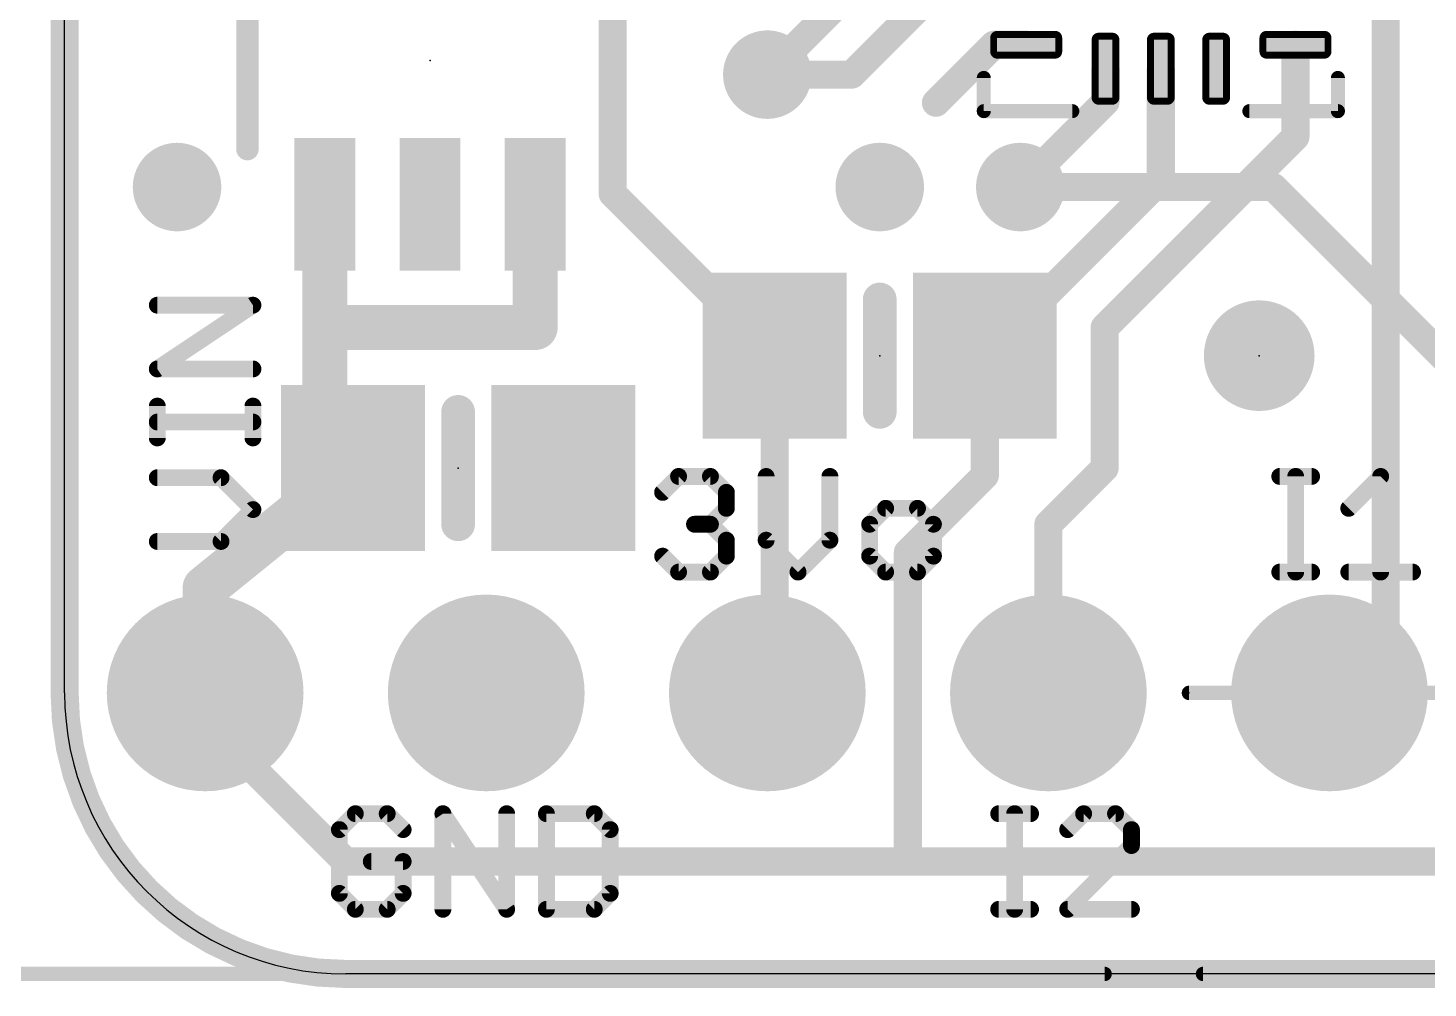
# Model space of a CAD drawing. Extents: x -8.1 to 34.1, y -5.3 to 30.7.
# Drawn here: x -0.33 to 12.32, y -0.13 to 8.55 of the extents above; entities that cross this region are included whole.
import ezdxf

# ---------------------------------------------------------------- set-up
doc = ezdxf.new("R2010")
doc.units = 0
for name, color, linetype in [('1', 12, 'CONTINUOUS'), ('16', 132, 'CONTINUOUS'), ('17', 110, 'CONTINUOUS'), ('18', 110, 'CONTINUOUS'), ('20', 53, 'CONTINUOUS'), ('21', 40, 'CONTINUOUS'), ('23', 40, 'CONTINUOUS'), ('47', 253, 'CONTINUOUS')]:
    doc.layers.add(name, color=color, linetype=linetype)

# ---------------------------------------------------------------- blocks, each defined once
blk = doc.blocks.new('RECT')
blk.add_solid([(-0.5, -0.5), (0.5, -0.5), (-0.5, 0.5), (0.5, 0.5)])
blk = doc.blocks.new('PIE')
at = {"const_width": 0.5}
blk.add_lwpolyline([(0, -0.25, 1), (0, 0.25, 1), (0, -0.25)], format="xyb", dxfattribs=at)
blk = doc.blocks.new('ROUNDP')
at = {"const_width": 0.5}
blk.add_lwpolyline([(0, -0.25, 1), (0, 0.25, 1), (0, -0.25)], format="xyb", dxfattribs=at)
blk = doc.blocks.new('RECT104000X40000R50')
at = {"const_width": 0.0625}
blk.add_lwpolyline([(0.2938, -0.0625), (0.2938, 0.0625, 0.4142), (0.2625, 0.0938), (-0.2625, 0.0938, 0.4142), (-0.2938, 0.0625), (-0.2938, -0.0625, 0.4142), (-0.2625, -0.0938), (0.2625, -0.0938, 0.4142)], format="xyb", close=True, dxfattribs=at)
blk.add_solid([(-0.2781, -0.0781), (0.2781, -0.0781), (-0.2781, 0.0781), (0.2781, 0.0781)])
blk = doc.blocks.new('ROUNDV')
at = {"const_width": 0.5}
blk.add_lwpolyline([(0, -0.25, 1), (0, 0.25, 1), (0, -0.25)], format="xyb", dxfattribs=at)

msp = doc.modelspace()

# ---------------------------------------------------------------- linework, layer by layer
at = {"layer": '1'}
for points, const_width in [([(0, 2.54), (0, 15.24)], 0.254), ([(4.953, 7.051), (4.953, 10.668)], 0.254), ([(11.938, 9.144), (11.938, 3.048)], 0.254), ([(7.882, 8.898), (7.112, 8.128)], 0.254), ([(8.398, 8.398), (7.874, 7.874)], 0.254), ([(8.6895, 8.398), (8.398, 8.398)], 0.254), ([(11.1225, 8.398), (11.1225, 7.5665)], 0.254), ([(7.112, 8.128), (6.35, 8.128)], 0.254), ([(9.406, 8.1815), (9.406, 7.882)], 0.254), ([(9.906, 8.1815), (9.906, 7.178)], 0.254), ([(9.406, 7.882), (8.636, 7.112)], 0.254), ([(11.1225, 7.5665), (9.398, 5.842)], 0.254), ([(9.906, 7.178), (8.316, 5.588)], 0.254), ([(2.352, 5.842), (2.352, 6.9549)], 0.4064), ([(4.252, 6.9549), (4.252, 5.842)], 0.4064), ([(6.416, 5.588), (4.953, 7.051)], 0.254), ([(2.352, 5.08), (2.352, 5.842)], 0.4064), ([(4.252, 5.842), (2.352, 5.842)], 0.4064), ([(9.398, 5.842), (9.398, 4.572)], 0.254), ([(6.416, 5.588), (6.416, 2.54)], 0.254), ([(8.316, 4.506), (8.316, 5.588)], 0.254), ([(2.606, 4.572), (2.352, 5.08)], 0.4064), ([(1.27, 3.49), (2.606, 4.572)], 0.4064), ([(9.398, 4.572), (8.89, 4.064)], 0.254), ([(7.62, 3.81), (8.316, 4.506)], 0.254), ([(8.89, 4.064), (8.89, 2.54)], 0.254), ([(7.62, 1.016), (7.62, 3.81)], 0.254), ([(1.27, 2.54), (1.27, 3.49)], 0.4064), ([(11.938, 3.048), (11.43, 2.54)], 0.254), ([(6.416, 2.54), (6.35, 2.54)], 0.254), ([(17.526, 1.016), (7.62, 1.016)], 0.254), ([(17.78, 0), (2.54, 0)], 0.254)]:
    msp.add_lwpolyline(points, dxfattribs=dict(at, const_width=const_width))
for points, const_width in [([(8.398, 8.4615, 1), (8.398, 8.3345)], 0.127), ([(8.4429, 8.3531, 1), (8.3531, 8.4429)], 0.127), ([(8.6895, 8.3345, 1), (8.6895, 8.4615)], 0.127), ([(11.186, 8.398, 1), (11.059, 8.398)], 0.127), ([(6.35, 8.1915, 1), (6.35, 8.0645)], 0.127), ([(7.0671, 8.1729, 1), (7.1569, 8.0831)], 0.127), ([(7.112, 8.0645, 1), (7.112, 8.1915)], 0.127), ([(9.4695, 8.1815, 1), (9.3425, 8.1815)], 0.127), ([(9.9695, 8.1815, 1), (9.8425, 8.1815)], 0.127), ([(7.8291, 7.9189, 1), (7.9189, 7.8291)], 0.127), ([(9.4509, 7.8371, 1), (9.3611, 7.9269)], 0.127), ([(9.3425, 7.882, 1), (9.4695, 7.882)], 0.127), ([(11.059, 7.5665, 1), (11.186, 7.5665)], 0.127), ([(11.1674, 7.5216, 1), (11.0776, 7.6114)], 0.127), ([(8.5911, 7.1569, 1), (8.6809, 7.0671)], 0.127), ([(9.8425, 7.178, 1), (9.9695, 7.178)], 0.127), ([(9.9509, 7.1331, 1), (9.8611, 7.2229)], 0.127), ([(2.4536, 6.9549, 1), (2.2504, 6.9549)], 0.2032), ([(4.3536, 6.9549, 1), (4.1504, 6.9549)], 0.2032), ([(4.9979, 7.0959, 1), (4.9081, 7.0061)], 0.127), ([(4.8895, 7.051, 1), (5.0165, 7.051)], 0.127), ([(2.4536, 5.842, 1), (2.2504, 5.842)], 0.2032), ([(2.352, 5.9436, 1), (2.352, 5.7404)], 0.2032), ([(4.252, 5.7404, 1), (4.252, 5.9436)], 0.2032), ([(9.4615, 5.842, 1), (9.3345, 5.842)], 0.127), ([(9.3531, 5.8869, 1), (9.4429, 5.7971)], 0.127), ([(2.2504, 5.842, 1), (2.4536, 5.842)], 0.2032), ([(4.1504, 5.842, 1), (4.3536, 5.842)], 0.2032), ([(6.4795, 5.588, 1), (6.3525, 5.588)], 0.127), ([(6.3711, 5.5431, 1), (6.4609, 5.6329)], 0.127), ([(8.3795, 5.588, 1), (8.2525, 5.588)], 0.127), ([(8.2711, 5.6329, 1), (8.3609, 5.5431)], 0.127), ([(2.4429, 5.1254, 1), (2.2611, 5.0346)], 0.2032), ([(2.2504, 5.08, 1), (2.4536, 5.08)], 0.2032), ([(2.5151, 4.5266, 1), (2.6969, 4.6174)], 0.2032), ([(2.6699, 4.493, 1), (2.5421, 4.651)], 0.2032), ([(9.4429, 4.5271, 1), (9.3531, 4.6169)], 0.127), ([(8.2525, 4.506, 1), (8.3795, 4.506)], 0.127), ([(8.3609, 4.4611, 1), (8.2711, 4.5509)], 0.127), ([(9.3345, 4.572, 1), (9.4615, 4.572)], 0.127), ([(8.9535, 4.064, 1), (8.8265, 4.064)], 0.127), ([(8.8451, 4.1089, 1), (8.9349, 4.0191)], 0.127), ([(7.6835, 3.81, 1), (7.5565, 3.81)], 0.127), ([(7.5751, 3.8549, 1), (7.6649, 3.7651)], 0.127), ([(1.3716, 3.49, 1), (1.1684, 3.49)], 0.2032), ([(1.2061, 3.569, 1), (1.3339, 3.411)], 0.2032), ([(11.9829, 3.0031, 1), (11.8931, 3.0929)], 0.127), ([(11.8745, 3.048, 1), (12.0015, 3.048)], 0.127), ([(0, 2.54, 0.4142), (2.54, 0)], 0.254), ([(0.0635, 2.54, 1), (-0.0635, 2.54)], 0.127), ([(6.35, 2.6035, 1), (6.35, 2.4765)], 0.127), ([(6.416, 2.4765, 1), (6.416, 2.6035)], 0.127), ([(-0.0635, 2.54, 1), (0.0635, 2.54)], 0.127), ([(1.1684, 2.54, 1), (1.3716, 2.54)], 0.2032), ([(6.3525, 2.54, 1), (6.4795, 2.54)], 0.127), ([(8.8265, 2.54, 1), (8.9535, 2.54)], 0.127), ([(11.3851, 2.5849, 1), (11.4749, 2.4951)], 0.127), ([(7.62, 1.0795, 1), (7.62, 0.9525)], 0.127), ([(7.5565, 1.016, 1), (7.6835, 1.016)], 0.127), ([(2.54, 0.0635, 1), (2.54, -0.0635)], 0.127), ([(2.54, -0.0635, 1), (2.54, 0.0635)], 0.127)]:
    msp.add_lwpolyline(points, format="xyb", dxfattribs=dict(at, const_width=const_width))
at = {"layer": '16', "const_width": 0.254}
for points in [[(0, 2.54), (0, 15.24)], [(6.35, 8.128), (9.271, 11.049)], [(8.636, 7.112), (10.922, 7.112)], [(10.922, 7.112), (13.462, 4.572)], [(1.27, 2.286), (1.27, 2.54)], [(2.54, 1.016), (1.27, 2.286)], [(17.526, 1.016), (2.54, 1.016)], [(17.78, 0), (2.54, 0)]]:
    msp.add_lwpolyline(points, dxfattribs=at)
at = {"layer": '16'}
for points, const_width in [([(6.3051, 8.1729, 1), (6.3949, 8.0831)], 0.127), ([(8.636, 7.1755, 1), (8.636, 7.0485)], 0.127), ([(10.9669, 7.1569, 1), (10.8771, 7.0671)], 0.127), ([(10.922, 7.0485, 1), (10.922, 7.1755)], 0.127), ([(0, 2.54, 0.4142), (2.54, 0)], 0.254), ([(0.0635, 2.54, 1), (-0.0635, 2.54)], 0.127), ([(1.3335, 2.54, 1), (1.2065, 2.54)], 0.127), ([(-0.0635, 2.54, 1), (0.0635, 2.54)], 0.127), ([(1.3149, 2.3309, 1), (1.2251, 2.2411)], 0.127), ([(1.2065, 2.286, 1), (1.3335, 2.286)], 0.127), ([(2.54, 1.0795, 1), (2.54, 0.9525)], 0.127), ([(2.4951, 0.9711, 1), (2.5849, 1.0609)], 0.127), ([(2.54, 0.0635, 1), (2.54, -0.0635)], 0.127), ([(2.54, -0.0635, 1), (2.54, 0.0635)], 0.127)]:
    msp.add_lwpolyline(points, format="xyb", dxfattribs=dict(at, const_width=const_width))
at = {"layer": '20'}
for p, q in [((0, 2.54), (0, 15.24)), ((17.78, 0), (2.54, 0))]:
    msp.add_line(p, q, dxfattribs=at)
msp.add_arc((2.54, 2.54), 2.54, 180, 270, dxfattribs=at)
at = {"layer": '21'}
for points, const_width in [([(1.652, 9.055), (1.652, 7.455)], 0.2032), ([(4.952, 9.055), (4.952, 7.455)], 0.2032), ([(8.306, 7.798), (8.306, 8.098)], 0.127), ([(11.506, 7.798), (11.506, 8.098)], 0.127), ([(9.106, 7.798), (8.306, 7.798)], 0.127), ([(10.706, 7.798), (11.506, 7.798)], 0.127), ([(7.366, 5.08), (7.366, 6.096)], 0.3048), ([(0.8375, 5.468), (1.7018, 6.0443)], 0.1524), ([(1.7018, 6.0443), (0.8375, 6.0443)], 0.1524), ([(1.7018, 5.468), (0.8375, 5.468)], 0.1524), ([(0.8375, 4.8444), (0.8375, 5.1325)], 0.1524), ([(1.7018, 4.8444), (1.7018, 5.1325)], 0.1524), ([(3.556, 5.08), (3.556, 4.064)], 0.3048), ([(1.7018, 4.9884), (0.8375, 4.9884)], 0.1524), ([(1.4137, 4.4851), (0.8375, 4.4851)], 0.1524), ([(1.7018, 4.197), (1.4137, 4.4851)], 0.1524), ([(5.4039, 4.3525), (5.548, 4.4965)], 0.1524), ([(5.548, 4.4965), (5.8361, 4.4965)], 0.1524), ([(5.8361, 4.4965), (5.9801, 4.3525)], 0.1524), ([(6.3394, 4.4965), (6.3394, 3.9203)], 0.1524), ([(6.9157, 3.9203), (6.9157, 4.4965)], 0.1524), ([(10.9806, 4.4965), (11.2687, 4.4965)], 0.1524), ([(11.1247, 3.6322), (11.1247, 4.4965)], 0.1524), ([(11.6043, 4.2084), (11.8924, 4.4965)], 0.1524), ([(11.8924, 4.4965), (11.8924, 3.6322)], 0.1524), ([(5.9801, 4.3525), (5.9801, 4.2084)], 0.1524), ([(1.4137, 3.9088), (1.7018, 4.197)], 0.1524), ([(5.9801, 4.2084), (5.8361, 4.0644)], 0.1524), ([(7.419, 4.2084), (7.275, 4.0644)], 0.1524), ([(7.7071, 4.2084), (7.419, 4.2084)], 0.1524), ([(7.8512, 4.0644), (7.7071, 4.2084)], 0.1524), ([(5.8361, 4.0644), (5.692, 4.0644)], 0.1524), ([(5.8361, 4.0644), (5.9801, 3.9203)], 0.1524), ([(7.275, 4.0644), (7.275, 3.7763)], 0.1524), ([(7.8512, 3.7763), (7.8512, 4.0644)], 0.1524), ([(0.8375, 3.9088), (1.4137, 3.9088)], 0.1524), ([(5.9801, 3.9203), (5.9801, 3.7763)], 0.1524), ([(6.3394, 3.9203), (6.6276, 3.6322)], 0.1524), ([(6.6276, 3.6322), (6.9157, 3.9203)], 0.1524), ([(5.548, 3.6322), (5.4039, 3.7763)], 0.1524), ([(5.9801, 3.7763), (5.8361, 3.6322)], 0.1524), ([(7.275, 3.7763), (7.419, 3.6322)], 0.1524), ([(7.7071, 3.6322), (7.8512, 3.7763)], 0.1524), ([(5.8361, 3.6322), (5.548, 3.6322)], 0.1524), ([(7.419, 3.6322), (7.7071, 3.6322)], 0.1524), ([(10.9806, 3.6322), (11.2687, 3.6322)], 0.1524), ([(11.6043, 3.6322), (12.1805, 3.6322)], 0.1524), ([(2.627, 1.4485), (2.4829, 1.3045)], 0.1524), ([(2.9151, 1.4485), (2.627, 1.4485)], 0.1524), ([(3.0591, 1.3045), (2.9151, 1.4485)], 0.1524), ([(3.4184, 0.5842), (3.4184, 1.4485)], 0.1524), ([(3.4184, 1.4485), (3.9947, 0.5842)], 0.1524), ([(3.9947, 0.5842), (3.9947, 1.4485)], 0.1524), ([(4.354, 1.4485), (4.354, 0.5842)], 0.1524), ([(4.7861, 1.4485), (4.354, 1.4485)], 0.1524), ([(4.9302, 1.3045), (4.7861, 1.4485)], 0.1524), ([(8.4406, 1.4485), (8.7287, 1.4485)], 0.1524), ([(8.5847, 0.5842), (8.5847, 1.4485)], 0.1524), ([(9.2083, 1.4485), (9.0643, 1.3045)], 0.1524), ([(9.4965, 1.4485), (9.2083, 1.4485)], 0.1524), ([(9.6405, 1.3045), (9.4965, 1.4485)], 0.1524), ([(2.4829, 1.3045), (2.4829, 0.7283)], 0.1524), ([(4.9302, 0.7283), (4.9302, 1.3045)], 0.1524), ([(9.6405, 1.1604), (9.6405, 1.3045)], 0.1524), ([(9.0643, 0.5842), (9.6405, 1.1604)], 0.1524), ([(3.0591, 1.0164), (2.771, 1.0164)], 0.1524), ([(3.0591, 0.7283), (3.0591, 1.0164)], 0.1524), ([(2.4829, 0.7283), (2.627, 0.5842)], 0.1524), ([(2.9151, 0.5842), (3.0591, 0.7283)], 0.1524), ([(4.7861, 0.5842), (4.9302, 0.7283)], 0.1524), ([(2.627, 0.5842), (2.9151, 0.5842)], 0.1524), ([(4.354, 0.5842), (4.7861, 0.5842)], 0.1524), ([(8.4406, 0.5842), (8.7287, 0.5842)], 0.1524), ([(9.6405, 0.5842), (9.0643, 0.5842)], 0.1524)]:
    msp.add_lwpolyline(points, dxfattribs=dict(at, const_width=const_width))
for points, const_width in [([(8.3378, 8.098, 1), (8.2743, 8.098)], 0.0635), ([(11.5378, 8.098, 1), (11.4742, 8.098)], 0.0635), ([(8.306, 7.8297, 1), (8.306, 7.7663)], 0.0635), ([(9.106, 7.7663, 1), (9.106, 7.8297)], 0.0635), ([(10.706, 7.8297, 1), (10.706, 7.7663)], 0.0635), ([(11.506, 7.7663, 1), (11.506, 7.8297)], 0.0635), ([(8.2743, 7.798, 1), (8.3378, 7.798)], 0.0635), ([(11.4742, 7.798, 1), (11.5378, 7.798)], 0.0635), ([(1.6012, 7.455, 1), (1.7028, 7.455)], 0.1016), ([(4.9012, 7.455, 1), (5.0028, 7.455)], 0.1016), ([(7.4422, 6.096, 1), (7.2898, 6.096)], 0.1524), ([(0.8375, 6.0824, 1), (0.8375, 6.0062)], 0.0762), ([(1.7229, 6.0126, 1), (1.6807, 6.076)], 0.0762), ([(1.7018, 6.0062, 1), (1.7018, 6.0824)], 0.0762), ([(0.8163, 5.4997, 1), (0.8586, 5.4363)], 0.0762), ([(0.8375, 5.5061, 1), (0.8375, 5.4299)], 0.0762), ([(1.7018, 5.4299, 1), (1.7018, 5.5061)], 0.0762), ([(0.8756, 5.1325, 1), (0.7994, 5.1325)], 0.0762), ([(1.7399, 5.1325, 1), (1.6637, 5.1325)], 0.0762), ([(3.6322, 5.08, 1), (3.4798, 5.08)], 0.1524), ([(0.8375, 5.0265, 1), (0.8375, 4.9503)], 0.0762), ([(1.7018, 4.9503, 1), (1.7018, 5.0265)], 0.0762), ([(7.2898, 5.08, 1), (7.4422, 5.08)], 0.1524), ([(0.7994, 4.8444, 1), (0.8756, 4.8444)], 0.0762), ([(1.6637, 4.8444, 1), (1.7399, 4.8444)], 0.0762), ([(0.8375, 4.5232, 1), (0.8375, 4.447)], 0.0762), ([(1.4406, 4.512, 1), (1.3867, 4.4581)], 0.0762), ([(1.4137, 4.447, 1), (1.4137, 4.5232)], 0.0762), ([(5.548, 4.5346, 1), (5.548, 4.4584)], 0.0762), ([(5.5749, 4.4696, 1), (5.521, 4.5235)], 0.0762), ([(5.863, 4.5235, 1), (5.8091, 4.4696)], 0.0762), ([(5.8361, 4.4584, 1), (5.8361, 4.5346)], 0.0762), ([(6.3775, 4.4965, 1), (6.3013, 4.4965)], 0.0762), ([(6.9538, 4.4965, 1), (6.8776, 4.4965)], 0.0762), ([(10.9806, 4.5346, 1), (10.9806, 4.4584)], 0.0762), ([(11.1628, 4.4965, 1), (11.0866, 4.4965)], 0.0762), ([(11.2687, 4.4584, 1), (11.2687, 4.5346)], 0.0762), ([(11.9305, 4.4965, 1), (11.8543, 4.4965)], 0.0762), ([(11.9193, 4.4696, 1), (11.8655, 4.5235)], 0.0762), ([(6.0182, 4.3525, 1), (5.942, 4.3525)], 0.0762), ([(5.377, 4.3794, 1), (5.4309, 4.3255)], 0.0762), ([(5.9532, 4.3255, 1), (6.0071, 4.3794)], 0.0762), ([(1.7287, 4.17, 1), (1.6749, 4.2239)], 0.0762), ([(1.6749, 4.17, 1), (1.7287, 4.2239)], 0.0762), ([(5.942, 4.2084, 1), (6.0182, 4.2084)], 0.0762), ([(6.0071, 4.1815, 1), (5.9532, 4.2354)], 0.0762), ([(7.419, 4.2465, 1), (7.419, 4.1703)], 0.0762), ([(7.446, 4.1815, 1), (7.3921, 4.2354)], 0.0762), ([(7.7341, 4.2354, 1), (7.6802, 4.1815)], 0.0762), ([(7.7071, 4.1703, 1), (7.7071, 4.2465)], 0.0762), ([(11.5773, 4.2354, 1), (11.6312, 4.1815)], 0.0762), ([(3.4798, 4.064, 1), (3.6322, 4.064)], 0.1524), ([(5.692, 4.1025, 1), (5.692, 4.0263)], 0.0762), ([(5.863, 4.0913, 1), (5.8091, 4.0374)], 0.0762), ([(5.8091, 4.0913, 1), (5.863, 4.0374)], 0.0762), ([(5.8361, 4.0263, 1), (5.8361, 4.1025)], 0.0762), ([(7.248, 4.0913, 1), (7.3019, 4.0374)], 0.0762), ([(7.3131, 4.0644, 1), (7.2369, 4.0644)], 0.0762), ([(7.8893, 4.0644, 1), (7.8131, 4.0644)], 0.0762), ([(7.8242, 4.0374, 1), (7.8781, 4.0913)], 0.0762), ([(0.8375, 3.9469, 1), (0.8375, 3.8707)], 0.0762), ([(1.3867, 3.9358, 1), (1.4406, 3.8819)], 0.0762), ([(1.4137, 3.8707, 1), (1.4137, 3.9469)], 0.0762), ([(6.0182, 3.9203, 1), (5.942, 3.9203)], 0.0762), ([(5.9532, 3.8934, 1), (6.0071, 3.9473)], 0.0762), ([(6.3664, 3.9473, 1), (6.3125, 3.8934)], 0.0762), ([(6.3013, 3.9203, 1), (6.3775, 3.9203)], 0.0762), ([(6.8776, 3.9203, 1), (6.9538, 3.9203)], 0.0762), ([(6.9426, 3.8934, 1), (6.8887, 3.9473)], 0.0762), ([(5.4309, 3.8032, 1), (5.377, 3.7493)], 0.0762), ([(5.942, 3.7763, 1), (6.0182, 3.7763)], 0.0762), ([(6.0071, 3.7493, 1), (5.9532, 3.8032)], 0.0762), ([(7.3019, 3.8032, 1), (7.248, 3.7493)], 0.0762), ([(7.2369, 3.7763, 1), (7.3131, 3.7763)], 0.0762), ([(7.8131, 3.7763, 1), (7.8893, 3.7763)], 0.0762), ([(7.8781, 3.7493, 1), (7.8242, 3.8032)], 0.0762), ([(5.548, 3.6703, 1), (5.548, 3.5941)], 0.0762), ([(5.521, 3.6053, 1), (5.5749, 3.6591)], 0.0762), ([(5.8091, 3.6591, 1), (5.863, 3.6053)], 0.0762), ([(5.8361, 3.5941, 1), (5.8361, 3.6703)], 0.0762), ([(6.6006, 3.6591, 1), (6.6545, 3.6053)], 0.0762), ([(6.6006, 3.6053, 1), (6.6545, 3.6591)], 0.0762), ([(7.419, 3.6703, 1), (7.419, 3.5941)], 0.0762), ([(7.3921, 3.6053, 1), (7.446, 3.6591)], 0.0762), ([(7.6802, 3.6591, 1), (7.7341, 3.6053)], 0.0762), ([(7.7071, 3.5941, 1), (7.7071, 3.6703)], 0.0762), ([(10.9806, 3.6703, 1), (10.9806, 3.5941)], 0.0762), ([(11.0866, 3.6322, 1), (11.1628, 3.6322)], 0.0762), ([(11.2687, 3.5941, 1), (11.2687, 3.6703)], 0.0762), ([(11.6043, 3.6703, 1), (11.6043, 3.5941)], 0.0762), ([(11.8543, 3.6322, 1), (11.9305, 3.6322)], 0.0762), ([(12.1805, 3.5941, 1), (12.1805, 3.6703)], 0.0762), ([(2.627, 1.4866, 1), (2.627, 1.4104)], 0.0762), ([(2.6539, 1.4216, 1), (2.6, 1.4755)], 0.0762), ([(2.942, 1.4755, 1), (2.8881, 1.4216)], 0.0762), ([(2.9151, 1.4104, 1), (2.9151, 1.4866)], 0.0762), ([(3.4501, 1.4697, 1), (3.3867, 1.4274)], 0.0762), ([(3.4565, 1.4485, 1), (3.3803, 1.4485)], 0.0762), ([(4.0328, 1.4485, 1), (3.9566, 1.4485)], 0.0762), ([(4.3921, 1.4485, 1), (4.3159, 1.4485)], 0.0762), ([(4.354, 1.4866, 1), (4.354, 1.4104)], 0.0762), ([(4.8131, 1.4755, 1), (4.7592, 1.4216)], 0.0762), ([(4.7861, 1.4104, 1), (4.7861, 1.4866)], 0.0762), ([(8.4406, 1.4866, 1), (8.4406, 1.4104)], 0.0762), ([(8.6228, 1.4485, 1), (8.5466, 1.4485)], 0.0762), ([(8.7287, 1.4104, 1), (8.7287, 1.4866)], 0.0762), ([(9.2083, 1.4866, 1), (9.2083, 1.4104)], 0.0762), ([(9.2353, 1.4216, 1), (9.1814, 1.4755)], 0.0762), ([(9.5234, 1.4755, 1), (9.4695, 1.4216)], 0.0762), ([(9.4965, 1.4104, 1), (9.4965, 1.4866)], 0.0762), ([(2.521, 1.3045, 1), (2.4448, 1.3045)], 0.0762), ([(2.456, 1.3314, 1), (2.5099, 1.2775)], 0.0762), ([(3.0322, 1.2775, 1), (3.0861, 1.3314)], 0.0762), ([(4.9683, 1.3045, 1), (4.8921, 1.3045)], 0.0762), ([(4.9032, 1.2775, 1), (4.9571, 1.3314)], 0.0762), ([(9.0373, 1.3314, 1), (9.0912, 1.2775)], 0.0762), ([(9.6786, 1.3045, 1), (9.6024, 1.3045)], 0.0762), ([(9.6136, 1.2775, 1), (9.6674, 1.3314)], 0.0762), ([(9.6024, 1.1604, 1), (9.6786, 1.1604)], 0.0762), ([(9.6674, 1.1335, 1), (9.6136, 1.1874)], 0.0762), ([(2.771, 1.0545, 1), (2.771, 0.9783)], 0.0762), ([(3.0972, 1.0164, 1), (3.021, 1.0164)], 0.0762), ([(3.0591, 0.9783, 1), (3.0591, 1.0545)], 0.0762), ([(2.5099, 0.7552, 1), (2.456, 0.7013)], 0.0762), ([(2.4448, 0.7283, 1), (2.521, 0.7283)], 0.0762), ([(3.021, 0.7283, 1), (3.0972, 0.7283)], 0.0762), ([(3.0861, 0.7013, 1), (3.0322, 0.7552)], 0.0762), ([(4.8921, 0.7283, 1), (4.9683, 0.7283)], 0.0762), ([(4.9571, 0.7013, 1), (4.9032, 0.7552)], 0.0762), ([(2.627, 0.6223, 1), (2.627, 0.5461)], 0.0762), ([(2.6, 0.5573, 1), (2.6539, 0.6111)], 0.0762), ([(2.8881, 0.6111, 1), (2.942, 0.5573)], 0.0762), ([(2.9151, 0.5461, 1), (2.9151, 0.6223)], 0.0762), ([(3.963, 0.5631, 1), (4.0264, 0.6053)], 0.0762), ([(4.354, 0.6223, 1), (4.354, 0.5461)], 0.0762), ([(4.7592, 0.6111, 1), (4.8131, 0.5573)], 0.0762), ([(4.7861, 0.5461, 1), (4.7861, 0.6223)], 0.0762), ([(8.4406, 0.6223, 1), (8.4406, 0.5461)], 0.0762), ([(8.7287, 0.5461, 1), (8.7287, 0.6223)], 0.0762), ([(9.0643, 0.6223, 1), (9.0643, 0.5461)], 0.0762), ([(9.0373, 0.6111, 1), (9.0912, 0.5573)], 0.0762), ([(9.6405, 0.5461, 1), (9.6405, 0.6223)], 0.0762), ([(3.3803, 0.5842, 1), (3.4565, 0.5842)], 0.0762), ([(3.9566, 0.5842, 1), (4.0328, 0.5842)], 0.0762), ([(4.3159, 0.5842, 1), (4.3921, 0.5842)], 0.0762), ([(8.5466, 0.5842, 1), (8.6228, 0.5842)], 0.0762)]:
    msp.add_lwpolyline(points, format="xyb", dxfattribs=dict(at, const_width=const_width))
at = {"layer": '23'}
for p in [(3.302, 8.255), (7.366, 5.588), (10.795, 5.588), (3.556, 4.572), (10.16, 2.54)]:
    msp.add_point(p, dxfattribs=at)
at = {"layer": '47', "const_width": 0.13}
for points in [[(10.16, 2.54), (28.493, 2.54)], [(9.398, 0), (-5.506, 0)], [(10.287, 0), (28.493, 0)]]:
    msp.add_lwpolyline(points, dxfattribs=at)
at = {"layer": '47', "const_width": 0.065}
for points in [[(10.16, 2.5725, 1), (10.16, 2.5075)], [(9.398, -0.0325, 1), (9.398, 0.0325)], [(10.287, 0.0325, 1), (10.287, -0.0325)]]:
    msp.add_lwpolyline(points, format="xyb", dxfattribs=at)

# ---------------------------------------------------------------- block references
at = {"layer": '1'}
for name, p in [('RECT104000X40000R50', (8.6895, 8.398)), ('PIE', (10.795, 5.588))]:
    msp.add_blockref(name, p, dxfattribs=at)
for p, rotation in [((9.406, 8.1815), 90), ((9.906, 8.1815), 90), ((10.406, 8.1815), 90), ((11.1225, 8.398), 180)]:
    msp.add_blockref('RECT104000X40000R50', p, dxfattribs=dict(at, rotation=rotation))
for p, xscale, yscale in [((2.352, 6.9549), 0.55, 1.2), ((3.302, 6.9549), 0.55, 1.2), ((4.252, 6.9549), 0.55, 1.2), ((2.606, 4.572), 1.3, 1.5), ((4.506, 4.572), 1.3, 1.5)]:
    msp.add_blockref('RECT', p, dxfattribs=dict(at, xscale=xscale, yscale=yscale))
at = {"layer": '1', "xscale": 1.3, "yscale": 1.5, "rotation": 180}
for p in [(6.416, 5.588), (8.316, 5.588)]:
    msp.add_blockref('RECT', p, dxfattribs=at)
at = {"layer": '17', "xscale": 1.778, "yscale": 1.778, "rotation": 270}
for p in [(1.27, 2.54), (1.27, 2.54), (3.81, 2.54), (3.81, 2.54), (6.35, 2.54), (6.35, 2.54), (8.89, 2.54), (8.89, 2.54), (11.43, 2.54), (11.43, 2.54)]:
    msp.add_blockref('ROUNDP', p, dxfattribs=at)
at = {"layer": '18', "xscale": 0.8001, "yscale": 0.8001}
for p in [(6.35, 8.128), (6.35, 8.128), (1.016, 7.112), (1.016, 7.112), (7.366, 7.112), (7.366, 7.112), (8.636, 7.112), (8.636, 7.112)]:
    msp.add_blockref('ROUNDV', p, dxfattribs=at)

doc.saveas('drawing.dxf')
